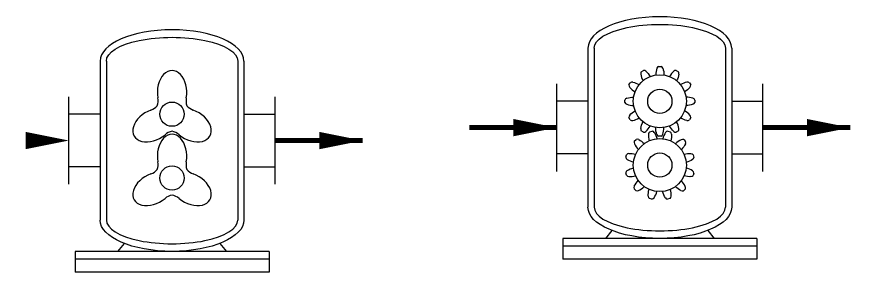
# Model space of a CAD drawing. Header units: millimetres. Extents: x 9671 to 25689, y -17516 to -2951.
# Drawn here: x 23864.2 to 23961.3, y -4662.7 to -4633.3 of the extents above; entities that cross this region are included whole.
import ezdxf

# ---------------------------------------------------------------- set-up
doc = ezdxf.new("R2010")
doc.units = ezdxf.units.MM
for name, color, linetype in [('arrow', 7, 'Continuous'), ('sb', 2, 'Continuous'), ('图层1', 1, 'Continuous')]:
    doc.layers.add(name, color=color, linetype=linetype)

# ---------------------------------------------------------------- blocks, each defined once
blk = doc.blocks.new('dsdad')
at = {"color": 2}
blk.add_ellipse((24018.044, -4665.808), major_axis=(0.076, 1.129), ratio=0.467403, start_param=1.009057, end_param=1.733537, dxfattribs=at)
at = {"color": 2, "extrusion": (0, 0, -1)}
blk.add_ellipse((24017.924, -4665.808), major_axis=(-0.076, 1.129), ratio=0.467403, start_param=1.009057, end_param=1.733537, dxfattribs=at)
at = {"layer": 'sb', "color": 2}
blk.add_line((24017.837, -4664.955), (24018.13, -4664.955), dxfattribs=at)
for centre, start, end in [((24017.959, -4665.265), 111.5211, 164.52496), ((24018.008, -4665.265), 15.47504, 68.4789)]:
    blk.add_arc(centre, 0.334, start, end, dxfattribs=at)
blk = doc.blocks.new('2333')
at = {"color": 2}
blk.add_circle((23990.04, -4647.036), 1.399, dxfattribs=at)
at = {"layer": 'sb', "color": 2}
blk.add_circle((23990.04, -4647.036), 3.062, dxfattribs=at)
at = {"layer": 'sb', "color": 4}
for p, rotation in [((855.365, -12612.572), 30), ((5524.346, 11405.412), 330.0000000000001), ((7937.592, -23112.729), 59.99999999999999), ((16024.504, 18487.639), 300.0000000000001), ((19321.059, -28665.02), 90), ((28659.02, 19370.948), 270), ((31955.575, -27781.71), 120), ((40042.488, 13818.658), 240), ((42455.733, -20699.484), 150), ((48008.023, -9316.017), 180), ((47124.714, 3318.5), 210)]:
    blk.add_blockref('dsdad', p, dxfattribs=dict(at, rotation=rotation))
blk.add_blockref('dsdad', (-27.944, 21.945), dxfattribs=at)
blk = doc.blocks.new('665')
at = {"layer": 'sb'}
blk.add_circle((23996.737, -4662.844), 3.062, dxfattribs=at)
at = {"layer": 'sb', "color": 4}
for p, rotation in [((-227.177, -8107.391), 19.09380452950308), ((1295.939, 4466.048), 349.0938045295031), ((4740.485, -19757.866), 49.09380452950305), ((8901.715, 14593.408), 319.093804529503), ((14867.845, -27363.643), 79.0938045295031), ((20552.191, 19561.07), 289.0938045295031), ((27441.283, -28886.759), 109.0938045295031), ((33125.63, 18037.954), 259.0938045295031), ((43252.989, 10432.177), 229.0938045295031), ((39091.759, -23919.096), 139.0938045295032), ((46697.536, -13791.737), 169.0938045295031), ((48220.651, -1218.298), 199.0938045295031)]:
    blk.add_blockref('dsdad', p, dxfattribs=dict(at, rotation=rotation))

msp = doc.modelspace()

# ---------------------------------------------------------------- linework, layer by layer
at = {"color": 2}
for centre in [(23938.327, -4643.013), (23882.106, -4644.503), (23938.327, -4650.376), (23882.106, -4651.866)]:
    msp.add_circle(centre, 1.399, dxfattribs=at)
for centre, start, end in [((23878.705, -4642.946), 341.34197, 10.14226), ((23885.507, -4642.946), 169.85792, 198.65873), ((23879.058, -4642.336), 289.85746, 318.65667), ((23885.154, -4642.336), 221.34331, 250.1425), ((23882.445, -4648.238), 100.88711, 129.94646), ((23881.768, -4648.238), 50.05362, 79.11329), ((23878.705, -4650.309), 341.34197, 10.14226), ((23885.507, -4650.309), 169.85792, 198.65873), ((23879.058, -4649.699), 289.85746, 318.65667), ((23885.154, -4649.699), 221.34331, 250.1425), ((23882.445, -4655.601), 100.88711, 129.94646), ((23881.768, -4655.601), 50.05362, 79.11329)]:
    msp.add_arc(centre, 1.792, start, end, dxfattribs=at)
for centre, major_axis, ratio, start_param, end_param in [((23882.106, -4641.983), (0, 2.52), 0.672047, 4.452247, 8.114143), ((23879.923, -4645.763), (2.183, 1.26), 0.672053, 1.310642, 4.967646), ((23884.289, -4645.763), (-2.183, 1.26), 0.672052, 1.315543, 4.972544), ((23882.106, -4649.345), (0, 2.52), 0.672047, 4.452247, 8.114143), ((23879.923, -4653.126), (2.183, 1.26), 0.672053, 1.310642, 4.967646), ((23884.289, -4653.126), (-2.183, 1.26), 0.672052, 1.315543, 4.972544)]:
    msp.add_ellipse(centre, major_axis=major_axis, ratio=ratio, start_param=start_param, end_param=end_param, dxfattribs=at)
at = {"layer": 'arrow', "color": 2}
for points in [[(23926.438, -4646.052, 0, 2, 0), (23921.438, -4646.052, 2, 2, 0)], [(23960.3, -4646.052, 0, 2, 0), (23955.3, -4646.052, 2, 2, 0)], [(23870.217, -4647.542, 0, 2, 0), (23865.217, -4647.542, 2, 2, 0)], [(23904.079, -4647.542, 0, 2, 0), (23899.079, -4647.542, 2, 2, 0)]]:
    msp.add_lwpolyline(points, format="xyseb", dxfattribs=at)
at = {"layer": '图层1', "color": 2}
for p, q in [((23930.044, -4636.874), (23930.044, -4655.231)), ((23930.76, -4636.874), (23930.76, -4655.231)), ((23945.894, -4636.874), (23945.894, -4655.231)), ((23946.61, -4636.874), (23946.61, -4655.231)), ((23873.823, -4638.364), (23873.823, -4656.721)), ((23874.539, -4638.364), (23874.539, -4656.721)), ((23889.673, -4638.364), (23889.673, -4656.721)), ((23890.389, -4638.364), (23890.389, -4656.721)), ((23926.438, -4651.098), (23926.438, -4641.006)), ((23950.216, -4651.098), (23950.216, -4641.006)), ((23870.217, -4652.588), (23870.217, -4642.496)), ((23893.995, -4652.588), (23893.995, -4642.496)), ((23930.044, -4643.017), (23926.438, -4643.017)), ((23946.61, -4643.017), (23950.216, -4643.017)), ((23873.823, -4644.507), (23870.217, -4644.507)), ((23890.389, -4644.507), (23893.995, -4644.507)), ((23930.044, -4649.087), (23926.438, -4649.087)), ((23946.61, -4649.087), (23950.216, -4649.087)), ((23873.823, -4650.577), (23870.217, -4650.577)), ((23890.389, -4650.577), (23893.995, -4650.577)), ((23932.808, -4657.922), (23932.048, -4658.84)), ((23943.846, -4657.922), (23944.606, -4658.84)), ((23949.507, -4658.84), (23927.147, -4658.84)), ((23927.147, -4658.84), (23927.147, -4661.244)), ((23949.507, -4658.84), (23949.507, -4661.244)), ((23876.587, -4659.412), (23875.827, -4660.33)), ((23887.625, -4659.412), (23888.385, -4660.33)), ((23949.507, -4659.741), (23927.147, -4659.741)), ((23893.286, -4660.33), (23870.926, -4660.33)), ((23870.926, -4660.33), (23870.926, -4662.733)), ((23893.286, -4660.33), (23893.286, -4662.733)), ((23893.286, -4661.231), (23870.926, -4661.231)), ((23949.507, -4661.244), (23927.147, -4661.244)), ((23893.286, -4662.733), (23870.926, -4662.733))]:
    msp.add_line(p, q, dxfattribs=at)
at = {"layer": '图层1', "color": 2, "const_width": 0.583}
for points in [[(23926.438, -4646.052), (23916.354, -4646.052)], [(23960.3, -4646.052), (23950.216, -4646.052)], [(23904.079, -4647.542), (23893.995, -4647.542)]]:
    msp.add_lwpolyline(points, dxfattribs=at)
at = {"layer": '图层1', "color": 2}
for centre, major_axis, ratio, start_param, end_param in [((23938.327, -4636.874), (-8.283, 0), 0.435766, 3.141593, 6.283185), ((23882.106, -4638.364), (-8.283, 0), 0.435766, 3.141593, 6.283185), ((23938.327, -4655.231), (-7.567, 0), 0.361269, 0, 3.141593), ((23882.106, -4656.721), (-7.567, 0), 0.361269, 0, 3.141593)]:
    msp.add_ellipse(centre, major_axis=major_axis, ratio=ratio, start_param=start_param, end_param=end_param, dxfattribs=at)
at = {"layer": '图层1', "color": 2, "extrusion": (0, 0, -1)}
for centre, major_axis, ratio, start_param, end_param in [((23938.327, -4636.874), (-7.567, 0), 0.361269, 0, 3.141593), ((23882.106, -4638.364), (-7.567, 0), 0.361269, 0, 3.141593), ((23938.327, -4655.231), (-8.283, 0), 0.435766, 3.141593, 6.283185), ((23882.106, -4656.721), (-8.283, 0), 0.435766, 3.141593, 6.283185)]:
    msp.add_ellipse(centre, major_axis=major_axis, ratio=ratio, start_param=start_param, end_param=end_param, dxfattribs=at)

# ---------------------------------------------------------------- block references
at = {"layer": 'sb', "color": 4}
msp.add_blockref('2333', (-51.713, 4.023), dxfattribs=at)
at = {"layer": 'sb', "color": 4, "rotation": 85.71579314922518}
msp.add_blockref('665', (17495.863, -28231.728), dxfattribs=at)

doc.saveas('drawing.dxf')
